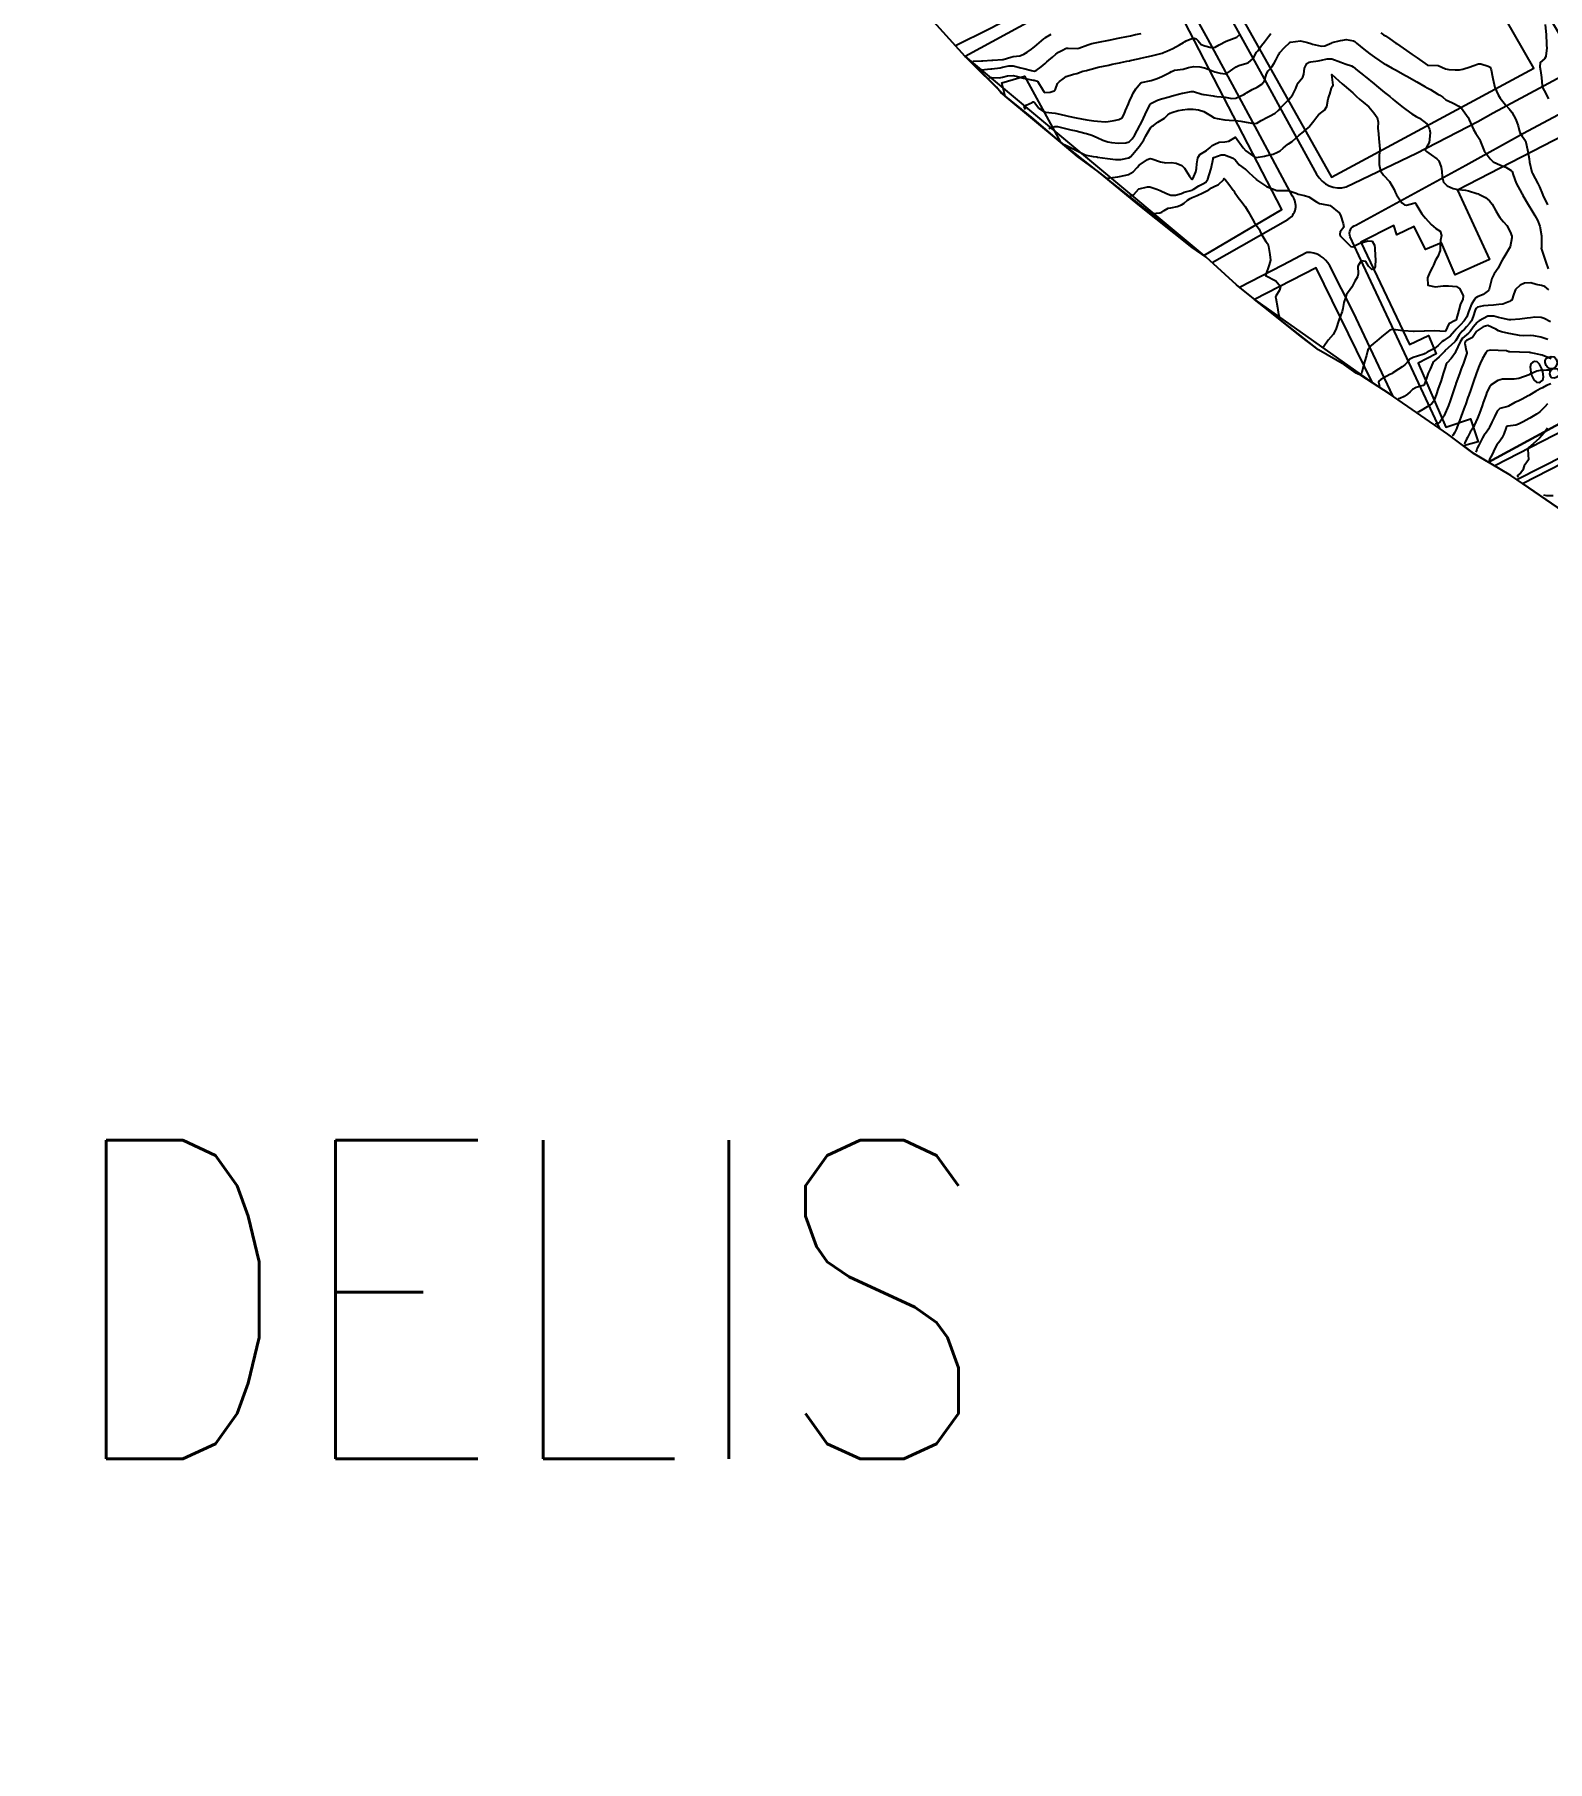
# Model space of a CAD drawing. Header units: metres. Extents: x 318500 to 325275, y 7408834 to 7428799.
# Drawn here: x 322921.5 to 323206.3, y 7420493.1 to 7420818.3 of the extents above; entities that cross this region are included whole.
import ezdxf
from ezdxf.enums import TextEntityAlignment as Align

# ---------------------------------------------------------------- set-up
doc = ezdxf.new("R2010")
doc.units = ezdxf.units.M
doc.header["$MEASUREMENT"] = 0
doc.layers.add('_TEXTO_CONGELA', color=45, linetype='Continuous', plot=False)
for name, color, linetype in [('Area', 45, 'Continuous'), ('Cotas', 45, 'Continuous'), ('Curvas de Nivel 1m', 11, 'Continuous'), ('Curvas de Nivel 5m', 15, 'Continuous'), ('Edificações', 30, 'Continuous'), ('Vias Primárias', 230, 'Continuous')]:
    doc.layers.add(name, color=color, linetype=linetype)
doc.styles.add('ROMANS', font='romans', dxfattribs={"height": 0.2})
doc.styles.add('Style-STANDARD', font='STANDARD.shx')

msp = doc.modelspace()

# ---------------------------------------------------------------- linework, layer by layer
at = {"layer": 'Area'}
msp.add_lwpolyline([(323217.67, 7420722.78), (323199.4, 7420735.3), (323192.35, 7420739.51), (323187.55, 7420743.08), (323176.55, 7420750.65), (323171.24, 7420754.12), (323170.3, 7420754.55), (323168.11, 7420756.14), (323163.24, 7420758.96), (323159.84, 7420761.53), (323147.8, 7420771.15), (323142.07, 7420776.37), (323139.42, 7420778.2), (323138.48, 7420779), (323129.23, 7420786.28), (323122.85, 7420791.62), (323121.81, 7420792.47), (323117.81, 7420795.32), (323116.64, 7420796.32), (323109.27, 7420802.7), (323103.42, 7420807.37), (323102.61, 7420808.39), (323101.17, 7420809.84), (323097.44, 7420813.63), (323096.69, 7420814.19), (323089.57, 7420822.02)], dxfattribs=at)
at = {"layer": 'Curvas de Nivel 1m', "flags": 128}
for points, elevation in [([(323099.69, 7420811.67), (323099.71, 7420811.67), (323101.5, 7420811.83), (323101.71, 7420811.85), (323103.25, 7420812.07), (323103.72, 7420812.15), (323104.92, 7420812.39), (323105.72, 7420812.39), (323107.2, 7420812.06), (323107.72, 7420811.93), (323109.18, 7420811.53), (323109.71, 7420811.44), (323110.06, 7420811.51), (323111, 7420812.22), (323111.73, 7420812.86), (323112.07, 7420813.15), (323112.44, 7420813.48), (323113.13, 7420814.08), (323113.76, 7420814.62), (323114.25, 7420814.97), (323115.12, 7420815.45), (323115.56, 7420815.66), (323115.77, 7420815.72), (323116.07, 7420815.73), (323117.77, 7420815.66), (323118.08, 7420815.72), (323119.78, 7420816.38), (323120.55, 7420816.6), (323121.79, 7420816.87), (323123.73, 7420817.27), (323123.79, 7420817.28), (323124.02, 7420817.33), (323125.48, 7420817.62), (323125.8, 7420817.68), (323127.13, 7420817.95), (323127.8, 7420818.09), (323128.77, 7420818.31), (323129.81, 7420818.53)], 781), ([(323101.12, 7420810.2), (323101.7, 7420810.22), (323103.12, 7420810.18), (323103.7, 7420810.26), (323104.67, 7420810.56), (323105.7, 7420810.6), (323106.52, 7420810.38), (323107.7, 7420810.11), (323109.5, 7420809.71), (323109.69, 7420809.69), (323109.85, 7420809.68), (323110.29, 7420809.51), (323111.36, 7420807.8), (323111.58, 7420807.49), (323111.61, 7420807.45), (323111.66, 7420807.41), (323112.69, 7420807.47), (323113.44, 7420807.69), (323113.67, 7420808.05), (323114.06, 7420809.08), (323114.47, 7420809.45), (323115.17, 7420809.97), (323115.7, 7420810.41), (323117.11, 7420810.82), (323117.71, 7420810.99), (323118.84, 7420811.39), (323119.53, 7420811.56), (323119.71, 7420811.6), (323121.09, 7420811.99), (323121.72, 7420812.15), (323122.72, 7420812.35), (323123.73, 7420812.57), (323124.35, 7420812.7), (323125.74, 7420812.98), (323126, 7420813.03), (323127.15, 7420813.29), (323127.63, 7420813.39), (323127.74, 7420813.42), (323129.26, 7420813.75), (323129.75, 7420813.85), (323130.89, 7420814.1), (323131.76, 7420814.29), (323132.51, 7420814.46), (323133.76, 7420814.79), (323134.05, 7420814.91), (323134.65, 7420815.19), (323135.78, 7420815.71), (323137.02, 7420816.39), (323137.79, 7420816.82), (323137.99, 7420816.94), (323138.32, 7420817.13), (323139.34, 7420817.59), (323139.8, 7420817.61), (323140.17, 7420817.49), (323140.53, 7420817.11), (323141.15, 7420816.46), (323141.79, 7420816.17), (323143.01, 7420815.85), (323143.78, 7420815.92), (323144.5, 7420816.35), (323145.8, 7420817.04), (323147.81, 7420817.82), (323148.46, 7420818.36)], 782), ([(323108.07, 7420804.2), (323107.78, 7420804.78), (323108.17, 7420804.98), (323109.3, 7420805.52), (323109.5, 7420805.66), (323109.63, 7420805.65), (323109.71, 7420805.6), (323109.77, 7420805.52), (323110.54, 7420804.43), (323111.61, 7420803.75), (323111.82, 7420803.7), (323113.61, 7420803.51), (323113.93, 7420803.46), (323115.6, 7420803.07), (323116.07, 7420802.96), (323117.6, 7420802.6), (323118.57, 7420802.42), (323119.59, 7420802.25), (323120.89, 7420802.07), (323121.59, 7420802.02), (323123.03, 7420801.89), (323123.59, 7420801.91), (323124.76, 7420802.14), (323125.59, 7420802.29), (323126.24, 7420802.65), (323126.6, 7420803.29), (323126.88, 7420804.03), (323127.42, 7420805.28), (323127.48, 7420805.43), (323127.64, 7420805.77), (323128.12, 7420806.8), (323128.34, 7420807.27), (323128.84, 7420808.09), (323129.69, 7420809.14), (323129.75, 7420809.19), (323129.89, 7420809.25), (323131.69, 7420809.67), (323132.86, 7420810.05), (323133.7, 7420810.43), (323135.22, 7420811.18), (323135.55, 7420811.33), (323135.71, 7420811.41), (323136.13, 7420811.58), (323137.73, 7420811.79), (323138.73, 7420812.13), (323139.73, 7420812.3), (323140.86, 7420812.23), (323141.73, 7420812.07), (323142.43, 7420811.78), (323143.72, 7420811.28), (323144.71, 7420811.05), (323145.72, 7420810.89), (323145.84, 7420810.91), (323146.03, 7420811.04), (323147.73, 7420812.26), (323148.24, 7420812.5), (323149.74, 7420812.92), (323149.94, 7420812.99), (323150.94, 7420813.78), (323151.57, 7420814.96), (323151.64, 7420815.1), (323151.77, 7420815.27), (323152.51, 7420816.22), (323153.05, 7420816.94), (323153.81, 7420817.96), (323154.22, 7420818.52)], 783), ([(323112.43, 7420800.62), (323113.57, 7420800.98), (323114.05, 7420800.98), (323115.57, 7420800.62), (323116.61, 7420800.38), (323117.56, 7420800.15), (323119.2, 7420799.74), (323119.55, 7420799.65), (323120.55, 7420799.37), (323121.55, 7420798.93), (323122.6, 7420798.4), (323123.54, 7420798.13), (323124.22, 7420798), (323125.54, 7420797.87), (323126.93, 7420797.89), (323127.54, 7420798.1), (323128.15, 7420798.67), (323128.56, 7420799.27), (323129.58, 7420801.16), (323129.62, 7420801.25), (323130.26, 7420802.58), (323130.58, 7420803.24), (323131.47, 7420805.06), (323131.55, 7420805.22), (323131.64, 7420805.33), (323132.91, 7420805.95), (323133.65, 7420806.2), (323135.07, 7420806.6), (323135.66, 7420806.75), (323137.13, 7420807.15), (323137.54, 7420807.26), (323137.66, 7420807.29), (323139.23, 7420807.56), (323139.67, 7420807.56), (323141.22, 7420807.1), (323141.57, 7420807), (323141.66, 7420806.99), (323143.39, 7420806.79), (323143.66, 7420806.73), (323144.09, 7420806.62), (323145.65, 7420806.5), (323146.89, 7420806.26), (323147.65, 7420806.3), (323149.15, 7420806.99), (323149.45, 7420807.2), (323149.67, 7420807.36), (323150.71, 7420807.94), (323151.68, 7420808.39), (323152.55, 7420808.95), (323153.03, 7420809.61), (323153.45, 7420810.93), (323153.73, 7420811.46), (323154.41, 7420812.25), (323154.85, 7420812.92), (323155.16, 7420813.51), (323155.77, 7420814.62), (323155.88, 7420814.8), (323155.95, 7420814.91), (323156.79, 7420815.89), (323157.8, 7420816.83), (323157.83, 7420816.85), (323157.94, 7420816.88), (323159.8, 7420817.1), (323161.14, 7420816.84), (323161.8, 7420816.61), (323162.1, 7420816.52), (323163.79, 7420816.11), (323164.41, 7420816.17), (323165.74, 7420816.77), (323165.8, 7420816.79), (323167.38, 7420817.18), (323167.81, 7420817.28), (323168.42, 7420817.35), (323169.8, 7420817.11), (323170.06, 7420816.97), (323170.38, 7420816.71), (323171.78, 7420815.56), (323172.9, 7420814.68), (323173.76, 7420814.04), (323175.58, 7420812.81), (323175.74, 7420812.71), (323175.87, 7420812.64), (323177.1, 7420811.99), (323177.73, 7420811.64), (323179.6, 7420810.59), (323179.72, 7420810.53), (323179.86, 7420810.45), (323181.7, 7420809.39), (323183.21, 7420808.54), (323183.69, 7420808.28), (323184.27, 7420807.93), (323185.67, 7420807.08), (323186.03, 7420806.87), (323186.6, 7420806.5), (323187.21, 7420806.04), (323187.65, 7420805.8), (323188.55, 7420805.37), (323189.64, 7420804.81), (323190.13, 7420804.45), (323191.38, 7420802.67), (323191.52, 7420802.43), (323191.61, 7420802.26), (323192.41, 7420800.42), (323192.83, 7420799.67), (323193.56, 7420798.53), (323193.61, 7420798.45), (323193.64, 7420798.4), (323193.66, 7420798.3), (323194.39, 7420796.39), (323195.51, 7420794.89), (323196.13, 7420794.36), (323197.49, 7420793.7), (323198.49, 7420793.33), (323199.48, 7420792.73), (323199.66, 7420792.5), (323199.74, 7420792.32), (323199.88, 7420791.9), (323200.46, 7420790.3), (323200.79, 7420789.64), (323201.43, 7420788.51), (323201.55, 7420788.29), (323201.71, 7420788), (323202.7, 7420786.28), (323203.38, 7420785.17), (323203.94, 7420784.26), (323204.46, 7420783.35), (323204.86, 7420782.25), (323205.17, 7420780.39), (323205.18, 7420780.24), (323205.2, 7420778.33), (323205.18, 7420778.24), (323205.13, 7420778.08), (323205.28, 7420777.7), (323205.64, 7420776.6), (323205.77, 7420776.23), (323206.03, 7420775.45), (323206.48, 7420774.22)], 784), ([(323174.93, 7420818.65), (323175.45, 7420818.28), (323175.81, 7420818.04), (323176.67, 7420817.49), (323177.8, 7420816.69), (323177.92, 7420816.61), (323179.78, 7420815.3), (323180.83, 7420814.57), (323181.76, 7420813.93), (323183.74, 7420812.53), (323185.74, 7420812.51), (323187.11, 7420811.86), (323187.73, 7420811.7), (323188.95, 7420811.68), (323189.73, 7420811.67), (323190.4, 7420811.78), (323191.74, 7420812.23), (323192.3, 7420812.42), (323193.36, 7420812.79), (323193.75, 7420812.81), (323195.17, 7420812.38), (323195.52, 7420812.16), (323195.73, 7420811.67), (323195.98, 7420810.37), (323196.03, 7420810.06), (323196.44, 7420808.36), (323197.06, 7420806.97), (323197.41, 7420806.35), (323197.66, 7420805.99), (323198.4, 7420805.09), (323199.12, 7420804.33), (323199.63, 7420803.69), (323200.39, 7420802.31), (323200.8, 7420801.09), (323200.97, 7420800.3), (323201.12, 7420799.84), (323201.57, 7420799.2), (323202.18, 7420798.28), (323202.35, 7420797.48), (323202.65, 7420796.28), (323202.85, 7420794.93), (323202.92, 7420794.28), (323203.38, 7420792.38), (323203.42, 7420792.27), (323203.48, 7420792.13), (323204.54, 7420790.25), (323204.83, 7420789.64), (323205.37, 7420788.24), (323205.43, 7420788.09), (323206.33, 7420786.23)], 783), ([(323205.9, 7420820.19), (323206.06, 7420818.24), (323206.13, 7420816.56), (323206.17, 7420816.23), (323206.21, 7420815.82), (323206.03, 7420814.24), (323205.97, 7420814.03), (323205.76, 7420813.74), (323204.93, 7420813.07), (323204.86, 7420812.25), (323205.03, 7420811.55), (323205.19, 7420810.25), (323205.31, 7420808.63), (323205.42, 7420808.24), (323205.68, 7420807.79), (323206.54, 7420806.23)], 782), ([(323123.54, 7420791.26), (323123.57, 7420791.27), (323123.95, 7420791.32), (323125.45, 7420791.54), (323126.94, 7420791.81), (323127.46, 7420791.96), (323128.3, 7420792.44), (323129.06, 7420793.26), (323129.48, 7420793.69), (323131.04, 7420794.77), (323131.5, 7420794.95), (323131.83, 7420794.89), (323133.49, 7420794.31), (323134.47, 7420794.17), (323135.49, 7420794.21), (323136.44, 7420794.11), (323137.48, 7420793.62), (323137.99, 7420793.13), (323138.91, 7420791.67), (323139.31, 7420791.12), (323139.45, 7420791.07), (323139.49, 7420791.08), (323139.55, 7420791.12), (323140.13, 7420792.45), (323140.27, 7420793.11), (323140.33, 7420793.95), (323140.49, 7420795.11), (323140.88, 7420795.73), (323141.52, 7420796.1), (323142.12, 7420796.48), (323142.84, 7420797.07), (323143.2, 7420797.4), (323143.54, 7420797.63), (323144.54, 7420798.05), (323145.55, 7420798.13), (323146.36, 7420798.22), (323147.56, 7420799.01), (323149.01, 7420796.99), (323149.52, 7420796.43), (323151.3, 7420795.17), (323151.5, 7420795.13), (323153.04, 7420795.41), (323153.51, 7420795.52), (323154.65, 7420795.78), (323155.52, 7420796.14), (323155.98, 7420796.44), (323156.54, 7420796.89), (323157.05, 7420797.37), (323157.54, 7420797.71), (323158.25, 7420798.17), (323159, 7420798.86), (323159.57, 7420799.37), (323160.4, 7420800.01), (323161.32, 7420800.83), (323161.45, 7420800.96), (323161.58, 7420801.1), (323162.34, 7420802.08), (323162.88, 7420802.81), (323163.23, 7420803.2), (323163.62, 7420803.51), (323164.33, 7420804.09), (323164.76, 7420804.78), (323165.06, 7420806.18), (323165.23, 7420806.78), (323165.35, 7420807.09), (323165.68, 7420808.22), (323165.86, 7420808.6), (323165.97, 7420808.77), (323165.72, 7420810.77), (323167.69, 7420809.04), (323168.04, 7420808.74), (323169.67, 7420807.33), (323170.33, 7420806.71), (323171.02, 7420806.06), (323171.65, 7420805.6), (323172.71, 7420804.68), (323173.62, 7420803.58), (323174.25, 7420802.66), (323174.46, 7420801.79), (323174.41, 7420800.66), (323174.5, 7420799.59), (323174.57, 7420798.65), (323174.7, 7420797.49), (323174.73, 7420796.65), (323174.63, 7420795.53), (323174.64, 7420794.65), (323174.66, 7420793.82), (323174.9, 7420792.65), (323175.47, 7420791.85), (323176.6, 7420790.62), (323177.43, 7420789.12), (323177.65, 7420788.61), (323177.92, 7420788.1), (323178.93, 7420786.59), (323179.4, 7420786.26), (323179.77, 7420786.21), (323181.15, 7420786.56), (323181.4, 7420786.6), (323181.44, 7420786.6), (323181.47, 7420786.56), (323181.55, 7420786.41), (323182.68, 7420784.54), (323183.36, 7420783.72), (323184.43, 7420782.52), (323185.33, 7420781.79), (323186.12, 7420781.29), (323186.37, 7420780.49), (323186.2, 7420779.61), (323186.13, 7420778.5), (323186.13, 7420777.64), (323185.66, 7420776.5), (323185.25, 7420775.8), (323184.87, 7420774.89), (323184.67, 7420774.52), (323184.16, 7420773.59), (323183.76, 7420772.52), (323183.8, 7420771.13), (323185.19, 7420770.81), (323186.7, 7420770.98), (323187.19, 7420770.97), (323187.7, 7420770.98), (323189.19, 7420770.88), (323189.81, 7420770.44), (323190.48, 7420769.13), (323190.39, 7420768.44), (323189.96, 7420767.62), (323189.61, 7420766.44), (323189.11, 7420764.61), (323188.92, 7420764.45), (323187.76, 7420763.81), (323187.15, 7420762.48), (323187.12, 7420762.43), (323187.08, 7420762.42), (323185.08, 7420762.5), (323183.18, 7420762.43), (323183.08, 7420762.43), (323181.23, 7420762.4), (323181.08, 7420762.41), (323179.14, 7420762.52), (323179.08, 7420762.52), (323178.66, 7420762.59), (323177.28, 7420762.8), (323177.08, 7420762.8), (323176.65, 7420762.62), (323175.74, 7420761.96), (323175.06, 7420761.39), (323174.66, 7420761.04), (323174.2, 7420760.65), (323173.56, 7420760.14), (323173.04, 7420759.72), (323172.59, 7420759.1), (323172.46, 7420758.67), (323172.24, 7420757.9), (323171.85, 7420756.68), (323171.7, 7420755.97), (323171.36, 7420754.68), (323171.28, 7420754.53), (323171.28, 7420754.48)], 786), ([(323127.82, 7420787.96), (323128.18, 7420788.08), (323128.46, 7420788.21), (323129.38, 7420789.25), (323129.4, 7420789.27), (323129.42, 7420789.28), (323131.04, 7420789.61), (323131.43, 7420789.61), (323132.78, 7420789.21), (323133.42, 7420788.94), (323134.62, 7420788.39), (323135.41, 7420788.07), (323136.29, 7420788.04), (323137.41, 7420788.4), (323137.95, 7420788.6), (323139.42, 7420789.02), (323139.61, 7420789.12), (323140.68, 7420789.85), (323141.44, 7420790.17), (323142.03, 7420790.5), (323142.37, 7420791.08), (323142.62, 7420791.92), (323142.99, 7420793.07), (323143.36, 7420794.93), (323143.39, 7420795.06), (323143.44, 7420795.13), (323143.5, 7420795.16), (323144.91, 7420795.65), (323145.51, 7420795.69), (323147.16, 7420795.02), (323147.36, 7420794.87), (323147.5, 7420794.69), (323148.26, 7420793.77), (323149.4, 7420792.98), (323149.48, 7420792.93), (323150.12, 7420792.33), (323151.45, 7420791.06), (323151.57, 7420790.96), (323153.43, 7420789.7), (323155.35, 7420788.97), (323155.42, 7420788.96), (323157.36, 7420788.95), (323157.42, 7420788.94), (323157.66, 7420788.88), (323158.99, 7420788.43), (323159.41, 7420788.28), (323160.6, 7420788.02), (323161.41, 7420787.72), (323162.82, 7420786.81), (323163.4, 7420786.5), (323163.77, 7420786.42), (323165.39, 7420786.13), (323167.13, 7420784.74), (323167.36, 7420784.32), (323167.88, 7420782.73), (323168.01, 7420782.06), (323167.32, 7420781.17), (323167.2, 7420780.74), (323167.31, 7420780.4), (323168.96, 7420778.72), (323169.29, 7420778.43), (323169.68, 7420778.32), (323170.35, 7420778.7), (323170.98, 7420779.01), (323171.3, 7420779.08), (323172.5, 7420779.47), (323173.3, 7420779.41), (323173.77, 7420778.66), (323173.85, 7420778.09), (323173.91, 7420776.65), (323173.95, 7420775.96), (323173.9, 7420774.65), (323173.71, 7420774.17), (323173.23, 7420774.06), (323172.63, 7420774.67), (323172.14, 7420775.57), (323171.25, 7420775.69), (323170.64, 7420774.7), (323170.66, 7420773.26), (323170.58, 7420772.7), (323170.05, 7420771.85), (323169.49, 7420770.72), (323169.18, 7420770.29), (323168.51, 7420769.39), (323168.28, 7420768.73), (323168, 7420767.88), (323167.78, 7420766.73), (323167.68, 7420766.18), (323167.1, 7420764.74), (323166.47, 7420762.75), (323165.97, 7420761.85), (323165.05, 7420760.77), (323164.23, 7420759.58), (323164, 7420759.3)], 787), ([(323131.98, 7420784.6), (323133.36, 7420784.75), (323133.7, 7420784.86), (323134.13, 7420785.19), (323134.94, 7420785.61), (323135.38, 7420785.67), (323136.63, 7420785.91), (323137.39, 7420786.22), (323137.94, 7420786.58), (323138.52, 7420787.13), (323139.07, 7420787.46), (323139.4, 7420787.61), (323140.34, 7420788.03), (323141.41, 7420788.49), (323142.56, 7420789.07), (323143.07, 7420789.42), (323143.43, 7420789.66), (323144.4, 7420790.09), (323145.36, 7420791.04), (323145.39, 7420791.1), (323145.45, 7420791.19), (323145.66, 7420791.04), (323146.31, 7420790.15), (323147.17, 7420789.01), (323147.27, 7420788.87), (323147.42, 7420788.61), (323148.06, 7420787.65), (323148.6, 7420786.99), (323149.38, 7420785.93), (323149.98, 7420784.97), (323150.79, 7420783.52), (323151.09, 7420782.96), (323151.34, 7420782.61), (323152.04, 7420781.66), (323152.34, 7420780.94), (323153.3, 7420779.37), (323153.68, 7420778.92), (323153.82, 7420778.39), (323154.06, 7420776.92), (323154.18, 7420775.85), (323153.95, 7420774.92), (323153.21, 7420772.93), (323155.2, 7420771.95), (323156.03, 7420770.89), (323155.9, 7420770.17), (323155.16, 7420769.05), (323155.13, 7420768.9), (323155.16, 7420768.65), (323155.49, 7420766.9), (323155.55, 7420766.47), (323155.69, 7420765.61), (323155.88, 7420765.05), (323156.08, 7420764.65)], 788), ([(323206.61, 7420770.22), (323205.82, 7420770.85), (323205.2, 7420771.03), (323204.2, 7420771.26), (323203.2, 7420771.56), (323202.01, 7420771.47), (323201.2, 7420771.1), (323200.32, 7420770.3), (323199.99, 7420769.5), (323199.63, 7420768.31), (323199.34, 7420768.14), (323199.16, 7420768.05), (323197.93, 7420767.55), (323197.15, 7420767.45), (323196.15, 7420767.35), (323195.14, 7420767.29), (323194.29, 7420767.24), (323193.14, 7420766.99), (323192.82, 7420766.72), (323192.68, 7420766.4), (323192.34, 7420765.19), (323192.01, 7420764.41), (323191.64, 7420763.87), (323191.09, 7420763.25), (323190.68, 7420762.83), (323190.28, 7420762.43), (323189.72, 7420761.79), (323189.05, 7420760.67), (323188.96, 7420760.54), (323188.86, 7420760.45), (323187.03, 7420758.73), (323186.91, 7420758.61), (323186.78, 7420758.48), (323185.91, 7420757.6), (323185, 7420756.83), (323184.82, 7420756.68), (323184.71, 7420756.5), (323184.21, 7420755.28), (323183.88, 7420754.52), (323183.31, 7420752.88), (323183.2, 7420752.53), (323183.11, 7420752.36), (323182.95, 7420752.25), (323181.62, 7420751.87), (323180.93, 7420751.46), (323180.47, 7420751.03), (323179.94, 7420750.57), (323179.35, 7420750.14), (323178.54, 7420749.77), (323178.23, 7420749.71)], 784), ([(323206.89, 7420764.21), (323205.7, 7420764.82), (323205.12, 7420765.01), (323203.93, 7420765.07), (323203.12, 7420764.99), (323202.51, 7420764.89), (323201.11, 7420764.7), (323199.4, 7420764.6), (323199.11, 7420764.62), (323197.7, 7420764.93), (323197.12, 7420765.04), (323196.21, 7420765.27), (323195.12, 7420765.27), (323193.44, 7420764.4), (323193.25, 7420764.25), (323193.11, 7420764.11), (323192.32, 7420763.18), (323191.74, 7420762.41), (323191.44, 7420762.05), (323191.07, 7420761.79), (323190.34, 7420761.15), (323189.9, 7420760.44), (323189.03, 7420758.56), (323188.98, 7420758.45), (323188.18, 7420757.3), (323187.43, 7420756.47), (323187.25, 7420756.22), (323186.98, 7420755.4), (323186.76, 7420754.69), (323186.7, 7420754.48), (323186.3, 7420753.14), (323186.05, 7420752.49), (323185.74, 7420751.69), (323185.39, 7420750.5), (323185.27, 7420750.14), (323184.9, 7420749.29), (323184.57, 7420748.82), (323184.16, 7420748.51), (323182.88, 7420747.72), (323182.13, 7420747.28), (323181.88, 7420747.21)], 783), ([(323206.41, 7420760.87), (323205.07, 7420761.34), (323203.73, 7420761.6), (323203.07, 7420761.63), (323201.79, 7420761.56), (323201.07, 7420761.61), (323199.45, 7420761.94), (323199.08, 7420762.02), (323197.68, 7420762.33), (323197.08, 7420762.53), (323196.6, 7420762.84), (323195.1, 7420763.53), (323194.22, 7420763.26), (323193.08, 7420762.55), (323193, 7420762.48), (323192.96, 7420762.4), (323192.2, 7420761.28), (323191.05, 7420760.67), (323190.91, 7420760.57), (323190.82, 7420760.42), (323190.74, 7420760.12), (323191.03, 7420758.81), (323191.15, 7420758.42), (323191.14, 7420758.3), (323191.02, 7420757.94), (323190.64, 7420756.79), (323190.5, 7420756.43), (323190.08, 7420755.34), (323189.76, 7420754.44), (323189.1, 7420752.6), (323189.04, 7420752.45), (323189.02, 7420752.38), (323188.95, 7420752.15), (323188.53, 7420750.85), (323188.39, 7420750.46), (323188, 7420749.37), (323187.66, 7420748.47), (323186.87, 7420746.55), (323186.84, 7420746.51), (323186.83, 7420746.48), (323186.03, 7420745.31), (323185.71, 7420745.06), (323185.2, 7420744.93)], 782), ([(323207.02, 7420757.24), (323205.33, 7420757.93), (323205.03, 7420758.03), (323203.9, 7420758.26), (323203.17, 7420758.4), (323203.03, 7420758.43), (323202.86, 7420758.45), (323201.03, 7420758.48), (323199.25, 7420758.54), (323199.03, 7420758.59), (323198.63, 7420758.73), (323197.04, 7420758.84), (323195.58, 7420758.91), (323195.03, 7420758.75), (323194.74, 7420758.37), (323194.09, 7420757.3), (323193.65, 7420756.39), (323193.46, 7420755.93), (323192.97, 7420754.59), (323192.92, 7420754.45), (323192.9, 7420754.4), (323192.41, 7420752.95), (323192.22, 7420752.41), (323191.89, 7420751.46), (323191.53, 7420750.41), (323191.36, 7420749.96), (323190.89, 7420748.61), (323190.84, 7420748.47), (323190.83, 7420748.42), (323190.79, 7420748.32), (323190.06, 7420746.43), (323189.74, 7420745.55), (323189.35, 7420744.44), (323189.2, 7420744.08), (323188.82, 7420743.32), (323188.48, 7420742.79), (323188.39, 7420742.74)], 781), ([(323206.95, 7420752.51), (323206.17, 7420752.22), (323205.36, 7420751.81), (323204.94, 7420751.59), (323204.07, 7420751.11), (323202.92, 7420750.38), (323202.85, 7420750.34), (323202.71, 7420750.26), (323201.55, 7420749.64), (323200.91, 7420749.35), (323200.17, 7420749.03), (323199.01, 7420748.32), (323198.89, 7420748.27), (323197.34, 7420747.88), (323196.88, 7420747.41), (323196.37, 7420746.35), (323195.86, 7420745.35), (323195.41, 7420744.36), (323195.22, 7420743.98), (323194.83, 7420743.41), (323194.37, 7420742.82), (323194.08, 7420742.38), (323193.37, 7420740.97), (323193.1, 7420740.4), (323193.01, 7420740.18), (323192.86, 7420739.68)], 779), ([(323206.35, 7420748.76), (323205.82, 7420748.23), (323204.88, 7420747.29), (323204.28, 7420746.84), (323203.29, 7420746.26), (323203.02, 7420746.1), (323202.87, 7420746.01), (323201.74, 7420745.39), (323200.85, 7420744.92), (323200.38, 7420744.76), (323198.84, 7420744.55), (323198.69, 7420744.48), (323198.57, 7420744.32), (323198.11, 7420743.04), (323197.76, 7420742.33), (323197.38, 7420741.75), (323196.8, 7420741.04), (323196.43, 7420740.35), (323195.91, 7420739.21), (323195.41, 7420738.36), (323195.33, 7420738.07)], 778), ([(323206.33, 7420744.22), (323205.73, 7420743.32), (323204.81, 7420742.29), (323204.78, 7420742.27), (323204.74, 7420742.24), (323203.72, 7420741.33), (323202.79, 7420740.56), (323202.64, 7420740.26), (323202.76, 7420738.26), (323201.94, 7420737.08), (323201.71, 7420736.28), (323201.26, 7420735.75), (323200.71, 7420735.3), (323200.74, 7420734.94)], 777), ([(323207.41, 7420731.45), (323206.2, 7420731.45), (323205.62, 7420731.6)], 776)]:
    msp.add_lwpolyline(points, dxfattribs=dict(at, elevation=elevation))
at = {"layer": 'Curvas de Nivel 5m', "flags": 128}
for points, elevation in [([(323098.11, 7420813.3), (323099.74, 7420813.34), (323100.03, 7420813.36), (323101.74, 7420813.48), (323101.87, 7420813.49), (323103.74, 7420813.59), (323103.82, 7420813.6), (323105.27, 7420814.05), (323105.75, 7420814.16), (323106.98, 7420814.32), (323107.76, 7420814.59), (323108.34, 7420814.96), (323109.15, 7420815.53), (323109.51, 7420815.78), (323109.77, 7420815.98), (323111.52, 7420817.49), (323111.66, 7420817.62), (323111.79, 7420817.73), (323112.88, 7420818.4)], 780), ([(323115.37, 7420797.6), (323115.53, 7420797.55), (323115.61, 7420797.51), (323115.75, 7420797.44), (323119.18, 7420795.71), (323119.5, 7420795.59), (323120.79, 7420795.37), (323121.5, 7420795.27), (323121.6, 7420795.25), (323123.49, 7420794.99), (323124.97, 7420794.78), (323125.49, 7420794.76), (323125.98, 7420794.81), (323127.5, 7420795.09), (323127.79, 7420795.28), (323128.59, 7420796.19), (323129.48, 7420797.25), (323129.5, 7420797.28), (323129.53, 7420797.32), (323130.32, 7420798.47), (323130.72, 7420799.23), (323131.58, 7420800.76), (323131.8, 7420800.99), (323132.13, 7420801.21), (323132.96, 7420801.83), (323133.6, 7420802.21), (323134.2, 7420802.59), (323134.84, 7420803.18), (323135.28, 7420803.51), (323135.62, 7420803.64), (323136.79, 7420803.98), (323137.62, 7420804.13), (323138.52, 7420804.23), (323139.63, 7420804.25), (323140.62, 7420804.11), (323141.62, 7420803.84), (323142.89, 7420803.07), (323143.6, 7420802.65), (323144.13, 7420802.53), (323145.6, 7420802.27), (323146.41, 7420802.21), (323147.6, 7420802.15), (323148.61, 7420801.98), (323149.59, 7420801.81), (323151.01, 7420801.54), (323151.59, 7420801.62), (323152.42, 7420802.12), (323153.61, 7420802.75), (323153.73, 7420802.81), (323153.97, 7420802.93), (323155.03, 7420803.5), (323155.63, 7420803.98), (323156.05, 7420804.48), (323156.42, 7420804.9), (323157.65, 7420806.1), (323158.29, 7420806.87), (323158.95, 7420808.13), (323159.22, 7420808.86), (323159.36, 7420809.19), (323159.7, 7420809.62), (323160.26, 7420810.29), (323160.44, 7420810.84), (323160.6, 7420811.97), (323161.03, 7420812.84), (323161.47, 7420813.11), (323161.74, 7420813.15), (323163.18, 7420813.38), (323163.75, 7420813.48), (323164.83, 7420813.71), (323165.75, 7420813.71), (323167.39, 7420813.11), (323167.74, 7420812.96), (323168.43, 7420812.74), (323169.4, 7420812.39), (323169.73, 7420812.21), (323170.58, 7420811.56), (323171.66, 7420810.69), (323171.72, 7420810.64), (323171.97, 7420810.44), (323173.7, 7420809.01), (323174.13, 7420808.66), (323175.67, 7420807.41), (323176.63, 7420806.63), (323177.19, 7420806.15), (323177.65, 7420805.78), (323179.13, 7420804.6), (323179.63, 7420804.21), (323180.8, 7420803.4), (323181.62, 7420802.89), (323182.23, 7420802.55), (323183.59, 7420801.47), (323184.13, 7420800.52), (323184.24, 7420799.86), (323184.14, 7420798.52), (323184.07, 7420798), (323183.54, 7420797.08), (323183.33, 7420796.74), (323183.32, 7420796.53), (323183.53, 7420796.27), (323184.4, 7420795.64), (323185.51, 7420794.88), (323185.86, 7420794.5), (323186.33, 7420793.34), (323186.44, 7420792.5), (323186.47, 7420791.5), (323186.75, 7420790.49), (323187.44, 7420789.8), (323188.58, 7420789.31), (323189.43, 7420789.13), (323190.87, 7420788.99), (323191.43, 7420788.89), (323193.01, 7420788.41), (323193.31, 7420788.3), (323193.42, 7420788.24), (323194.65, 7420787.62), (323195.41, 7420787.02), (323195.93, 7420786.36), (323196.62, 7420785.12), (323197.02, 7420784.35), (323197.37, 7420783.86), (323198.06, 7420783.05), (323198.65, 7420782.33), (323199.33, 7420781.17), (323199.61, 7420780.32), (323199.59, 7420780.04), (323199.29, 7420778.32), (323198.1, 7420776.34), (323197.79, 7420775.82), (323197.25, 7420774.78), (323197.12, 7420774.47), (323197.05, 7420774.35), (323196.31, 7420773.27), (323195.86, 7420772.36), (323195.71, 7420771.86), (323195.33, 7420770.37), (323195.29, 7420770.27), (323195.19, 7420770.14), (323194.23, 7420769.33), (323193.17, 7420768.95), (323192.83, 7420768.74), (323192.61, 7420768.41), (323192.05, 7420767.51), (323191.57, 7420766.42), (323191.46, 7420766.08), (323191.12, 7420765.17), (323190.66, 7420764.43), (323189.92, 7420763.62), (323189.08, 7420762.74), (323188.94, 7420762.6), (323188.82, 7420762.45), (323187.99, 7420761.54), (323187.06, 7420760.86), (323186.81, 7420760.72), (323186.51, 7420760.49), (323185.76, 7420759.78), (323185.04, 7420759.22), (323183.68, 7420758.52), (323183.28, 7420758.28), (323183.02, 7420758.11), (323181.84, 7420757.73), (323181.01, 7420757.49), (323180.41, 7420757.16), (323179.88, 7420756.57), (323179.46, 7420756.11), (323178.99, 7420755.77), (323178.26, 7420755.31), (323177.22, 7420754.61), (323176.97, 7420754.45), (323176.64, 7420754.29), (323174.96, 7420753.38), (323174.55, 7420753.05), (323174.5, 7420752.87), (323174.72, 7420752.12)], 785), ([(323206.98, 7420755.1), (323206.11, 7420755.1), (323204.98, 7420755.08), (323204.31, 7420754.92), (323202.97, 7420754.31), (323202.94, 7420754.29), (323202.86, 7420754.26), (323200.96, 7420753.54), (323200.05, 7420753.39), (323198.96, 7420753.4), (323197.88, 7420753.41), (323196.96, 7420753.19), (323195.75, 7420752.36), (323195.38, 7420751.92), (323194.93, 7420751), (323194.76, 7420750.54), (323194.7, 7420750.37), (323194.23, 7420749.05), (323194, 7420748.38), (323193.52, 7420747.03), (323193.28, 7420746.39), (323193.16, 7420746.1), (323192.86, 7420745.41), (323192.55, 7420744.69), (323192.4, 7420744.4), (323191.79, 7420743.44), (323191.25, 7420742.42), (323191.11, 7420742.11), (323190.79, 7420741.43), (323190.69, 7420741.16)], 780)]:
    msp.add_lwpolyline(points, dxfattribs=dict(at, elevation=elevation))
at = {"layer": 'Edificações'}
for points in [[(323211.12, 7420826.08), (323202.62, 7420840.69), (323197.44, 7420837.5), (323188.65, 7420853.07), (323193.7, 7420856.68), (323189.12, 7420863.91), (323169.47, 7420852.93), (323158.25, 7420847.4), (323164.32, 7420836.29), (323145.82, 7420826.78), (323165.64, 7420791.47), (323165.64, 7420791.47), (323203.73, 7420812), (323194.53, 7420828.1), (323200.66, 7420831.76), (323208.61, 7420818.29)], [(323244.99, 7420764.75), (323235.6, 7420784.16), (323229.57, 7420781.83), (323226.87, 7420787.54), (323223.64, 7420786.14), (323215.58, 7420802.5), (323189.38, 7420788.98), (323195.41, 7420775.93), (323188.92, 7420773.08), (323186.35, 7420779.1), (323183.39, 7420777.81), (323181.21, 7420782.17), (323177.99, 7420780.61), (323177.37, 7420782.37), (323171.19, 7420779.21), (323180.33, 7420759.96), (323183.91, 7420761.63), (323185.38, 7420758.16), (323181.97, 7420756.44), (323187.16, 7420744.36), (323191.85, 7420745.93), (323193.26, 7420741.64), (323190.51, 7420740.88)], [(323190.51, 7420740.88), (323192.35, 7420739.51), (323195.23, 7420737.79)]]:
    msp.add_lwpolyline(points, dxfattribs=at)
for points in [[(323141.6, 7420776.7), (323156.33, 7420785.36), (323132.51, 7420831.36), (323130.08, 7420832.35), (323096.69, 7420814.19)], [(323104.23, 7420806.73), (323097.44, 7420813.63), (323096.69, 7420814.19)], [(323104.23, 7420806.73), (323103.61, 7420809.2), (323107.88, 7420810.45), (323114.64, 7420798.05)], [(323141.6, 7420776.7), (323139.42, 7420778.2), (323129.23, 7420786.28), (323121.81, 7420792.47), (323117.81, 7420795.32), (323114.64, 7420798.05)], [(323173.35, 7420752.74), (323162.77, 7420774.4), (323151.19, 7420768.44)], [(323173.35, 7420752.74), (323171.24, 7420754.12), (323170.3, 7420754.55), (323168.11, 7420756.14), (323163.24, 7420758.96), (323151.19, 7420768.44)], [(323195.23, 7420737.79), (323244.99, 7420764.75)], [(323201.6, 7420733.79), (323229.42, 7420748.05), (323233.04, 7420742.2), (323240.13, 7420747.6), (323242.14, 7420743.76), (323235.16, 7420738.29), (323237.39, 7420734.45), (323228.69, 7420729.25), (323229.58, 7420725.35), (323227.07, 7420723.9), (323225.17, 7420727.53), (323217.14, 7420725.46), (323217.01, 7420723.24)], [(323217.01, 7420723.24), (323213.41, 7420725.7), (323211.52, 7420727), (323205.23, 7420731.3), (323201.6, 7420733.79)]]:
    msp.add_lwpolyline(points, close=True, dxfattribs=at)
at = {"layer": 'Vias Primárias'}
for points in [[(323715.64, 7420145.55, 0), (323709.04, 7420132.94)], [(323831.09, 7420001.79, 0), (323833.84, 7420008.44, 0.220888)], [(323214.16, 7420944.21), (323201.81, 7420939.26, 0.444431), (323201.43, 7420938.24, 0.099943), (323205.07, 7420933.77, 0), (323207.3, 7420931.93, 0.020742)], [(323212.1, 7420878.89), (323202.32, 7420873.63), (323189.2, 7420866.31), (323179.54, 7420861.24), (323171.32, 7420856.61), (323160.26, 7420850.37), (323150.66, 7420845.73), (323142.88, 7420841.16, 0.305294), (323140.26, 7420835.71), (323140.37, 7420833.85), (323140.82, 7420832.24), (323143.68, 7420826.77), (323151.17, 7420813.3), (323157.01, 7420802.6), (323162.86, 7420791.99, 0.34375), (323168.4, 7420789.61), (323181.66, 7420796), (323193.21, 7420801.96), (323196.09, 7420803.57)], [(323143.17, 7420775.37), (323157.42, 7420783.47, 0.456555), (323158.3, 7420787.89), (323151.3, 7420801.01), (323142.35, 7420817.47), (323134.85, 7420831.11), (323133.95, 7420832.49, 0.37045), (323129.47, 7420833.83), (323120.31, 7420829.12), (323109.83, 7420823.78), (323101.21, 7420819.33), (323094.87, 7420816.19)], [(323186.06, 7420744.1), (323178.99, 7420759.35), (323171.61, 7420774.92), (323169.2, 7420780.2, -0.46449), (323170.25, 7420782.43), (323190.95, 7420793.7), (323201.81, 7420799.77), (323215.65, 7420807.12)], [(323177.28, 7420750.15), (323169.72, 7420766.1), (323165.32, 7420774.74, 0.288493), (323161.04, 7420777.3), (323156.49, 7420774.9), (323148.36, 7420770.7)]]:
    msp.add_lwpolyline(points, format="xyb", dxfattribs=at)
for points in [[(323196.09, 7420803.57), (323213.41, 7420812.85)], [(323216.56, 7420747.48), (323196.39, 7420737.1)], [(323209.61, 7420739.03), (323200.58, 7420734.49)]]:
    msp.add_lwpolyline(points, dxfattribs=at)

# ---------------------------------------------------------------- texts
at = {"layer": '_TEXTO_CONGELA', "style": 'ROMANS', "width": 0.8}
msp.add_text('BALTAZAR FIDELIS', height=60, dxfattribs=at).set_placement((322533.82, 7420550.1))
at = {"layer": 'Cotas', "style": 'Style-STANDARD'}
msp.add_text('780', height=4, rotation=197.0577, dxfattribs=at).set_placement((323207.29, 7420755.69, 780), align=Align.MIDDLE_CENTER)

doc.saveas('drawing.dxf')
